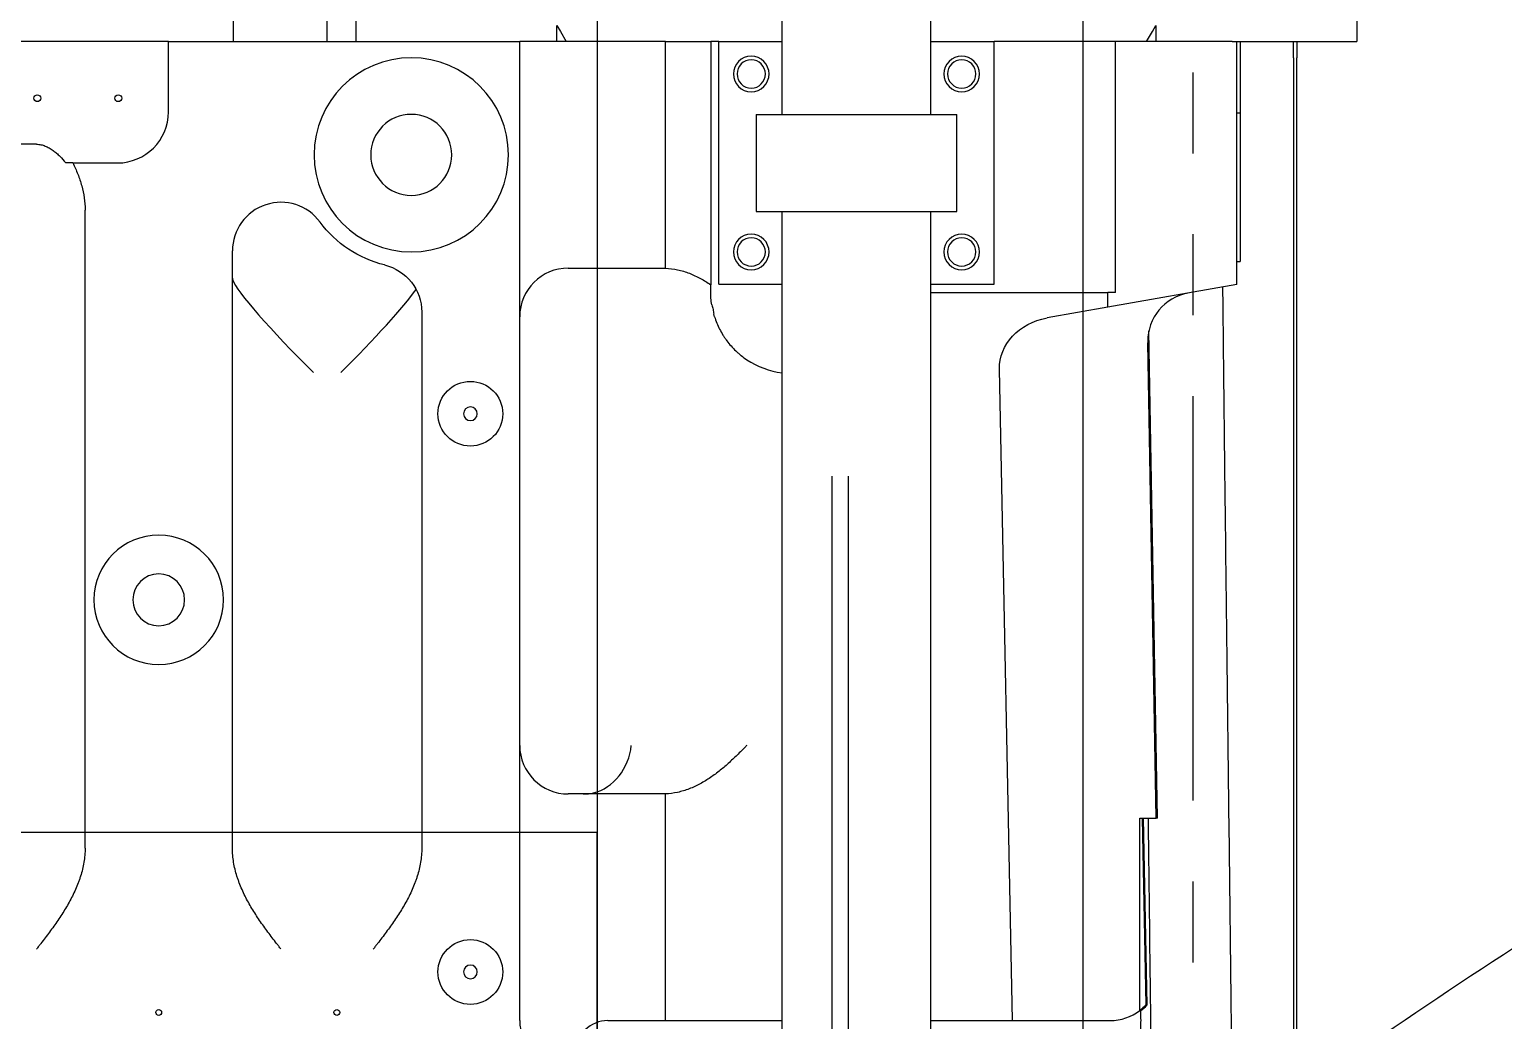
# Model space of a CAD drawing. Header units: millimetres. Extents: x 10462777 to 22643323, y 453826 to 1389191.
# Drawn here: x 11308365 to 11309275, y 599945 to 600558 of the extents above; entities that cross this region are included whole.
import ezdxf

# ---------------------------------------------------------------- set-up
doc = ezdxf.new("R2010")
doc.units = ezdxf.units.MM
doc.header["$LTSCALE"] = 200
doc.header["$MEASUREMENT"] = 0
doc.linetypes.add('DASHED', pattern=[3.5, 2, -1.5])
doc.linetypes.add('PHANTOM', pattern=[2.5, 1.25, -0.25, 0.25, -0.25, 0.25, -0.25])
doc.layers.get('0').update_dxf_attribs({"linetype": 'CONTINUOUS'})
doc.layers.add('2', color=2, linetype='CONTINUOUS')
doc.layers.add('5', color=4, linetype='CONTINUOUS')
doc.layers.add('LAYOUT', color=8, linetype='CONTINUOUS', lineweight=25)
doc.layers.add('TOP$23', color=7, linetype='CONTINUOUS', true_color=0xffffff)

# ---------------------------------------------------------------- blocks, each defined once
blk = doc.blocks.new('A$C7DA30AB0')
at = {"layer": 'LAYOUT', "color": 6, "linetype": 'PHANTOM'}
blk.add_circle((3030.45, 3025.99, 0), 2693.02, dxfattribs=at)

msp = doc.modelspace()

# ---------------------------------------------------------------- linework, layer by layer
at = {"layer": '2', "color": 252, "linetype": 'Continuous'}
for p, q in [((11308566.78674, 600550.30532, 0), (11308566.78674, 600690.30731, 0)), ((11309184.79552, 600690.30731, 0), (11309184.79552, 600550.30532, 0)), ((11308490.78566, 600590.27071, 0), (11308490.78566, 600550.30532, 0)), ((11308548.78649, 600550.30532, 0), (11308548.78649, 600564.73302, 0)), ((11308690.7885, 600550.30532, 0), (11308690.7885, 600560.30671, 0)), ((11308690.7885, 600560.30546, 0), (11308692.93213, 600556.59259, 0)), ((11309058.65014, 600556.59259, 0), (11309060.79376, 600560.30546, 0)), ((11309060.79376, 600560.30671, 0), (11309060.79376, 600550.30532, 0)), ((11308692.93213, 600556.59259, 0), (11308696.56209, 600550.30532, 0)), ((11309055.02018, 600550.30532, 0), (11309058.65014, 600556.59259, 0)), ((11309107.88343, 600550.30532, 0), (11309184.79552, 600550.30532, 0)), ((11309112.7945, 600550.30699, 0), (11309112.7945, 600506.26974, 0)), ((11309145.79497, 600540.30518, 0), (11309145.79497, 600550.30532, 0)), ((11309147.795, 600550.30532, 0), (11309147.795, 600540.30518, 0)), ((11309145.79497, 600540.30518, 0), (11309145.79497, 599737.29377, 0)), ((11309147.795, 599737.29377, 0), (11309147.795, 600540.30518, 0)), ((11309110.79422, 600506.26974, 0), (11309112.7945, 600506.26974, 0)), ((11309112.7945, 600506.26974, 0), (11309112.7945, 600414.34456, 0)), ((11309110.79422, 600414.34456, 0), (11309112.7945, 600414.34456, 0))]:
    msp.add_line(p, q, dxfattribs=at)
at = {"layer": '2', "color": 124, "linetype": 'Continuous'}
for p, q in [((11308450.7851, 600550.30532, 0), (11308230.78197, 600550.30532, 0)), ((11308450.7851, 600550.30532, 0), (11308667.78818, 600550.30532, 0)), ((11308450.7851, 600506.8047, 0), (11308450.7851, 600550.30532, 0)), ((11308757.8561, 600550.30532, 0), (11308667.78818, 600550.30532, 0)), ((11308667.78818, 600380.3029, 0), (11308667.78818, 600550.30532, 0)), ((11308757.8561, 600550.30532, 0), (11308785.78985, 600550.30532, 0)), ((11308757.8561, 600410.26606, 0), (11308757.8561, 600550.30532, 0)), ((11308790.79222, 600550.30532, 0), (11308785.78985, 600550.30532, 0)), ((11308785.78985, 600550.30532, 0), (11308785.78985, 600400.00613, 0)), ((11309035.7127, 600550.30532, 0), (11308960.79052, 600550.30532, 0)), ((11309107.88153, 600550.30532, 0), (11309035.7127, 600550.30532, 0)), ((11309035.7127, 600395.30312, 0), (11309035.7127, 600550.30532, 0)), ((11309110.79447, 600400.19257, 0), (11309110.79447, 600550.30532, 0)), ((11308369.28394, 600486.87627, 0), (11308312.28313, 600486.87627, 0)), ((11308391.74358, 600475.30425, 0), (11308419.28465, 600475.30425, 0)), ((11308399.28436, 600051.88334, 0), (11308399.28436, 600446.22021, 0)), ((11308490.28566, 600051.88334, 0), (11308490.28566, 600420.976, 0)), ((11308697.7886, 600410.30333, 0), (11308756.56135, 600410.30333, 0)), ((11309110.79447, 600400.19257, 0), (11309031.09383, 600386.1392, 0)), ((11308921.79225, 600395.30312, 0), (11309031.09383, 600395.30312, 0)), ((11309035.7127, 600395.30312, 0), (11309031.09383, 600395.30312, 0)), ((11309031.09383, 600386.1392, 0), (11309031.09383, 600395.30312, 0)), ((11308607.28732, 600383.10341, 0), (11308607.28732, 600051.88334, 0)), ((11308667.78818, 600115.29914, 0), (11308667.78818, 600380.3029, 0)), ((11309031.09383, 600386.1392, 0), (11308993.49714, 600379.50989, 0)), ((11309061.6722, 600070.2985, 0), (11309056.41523, 600371.47054, 0)), ((11309055.78174, 600364.79461, 0), (11309055.79408, 600364.08818, 0)), ((11309060.92219, 600070.2985, 0), (11309055.79408, 600364.08818, 0)), ((11308972.21612, 599945.29672, 0), (11308964.1011, 600347.92024, 0)), ((11308667.78818, 599945.29672, 0), (11308667.78818, 600115.29914, 0)), ((11308756.56135, 600085.29871, 0), (11308697.7886, 600085.29871, 0)), ((11308757.8561, 599945.29672, 0), (11308757.8561, 600085.33598, 0)), ((11309050.79362, 600070.2985, 0), (11309060.92219, 600070.2985, 0)), ((11309050.79362, 599951.4618, 0), (11309050.79362, 600070.2985, 0)), ((11309052.25893, 600070.2985, 0), (11309054.58462, 599954.91034, 0)), ((11309052.8646, 600070.2985, 0), (11309055.19334, 599954.75886, 0)), ((11309061.6722, 600070.2985, 0), (11309060.92218, 600070.2985, 0)), ((11308722.26303, 599945.29672, 0), (11308757.8561, 599945.29672, 0)), ((11308757.8561, 599945.29672, 0), (11308829.79063, 599945.29672, 0)), ((11308921.79128, 599945.29672, 0), (11308972.21612, 599945.29672, 0)), ((11308972.21612, 599945.29672, 0), (11309032.57545, 599945.29672, 0))]:
    msp.add_line(p, q, dxfattribs=at)
at = {"layer": '2', "color": 124, "linetype": 'Continuous', "extrusion": (0, 0, -1)}
for centre, radius in [((-11308600.78723, 600480.30432, 0), 60.00085), ((-11308810.79021, 600530.30503, 0), 8.75012), ((-11308940.79206, 600530.30503, 0), 8.75012), ((-11308600.78723, 600480.30432, 0), 25.02536), ((-11308810.79021, 600420.30347, 0), 8.75012), ((-11308940.79206, 600420.30347, 0), 8.75012), ((-11308637.28774, 600320.30205, 0), 4.25006), ((-11308444.78501, 600205.30042, 0), 40.00057), ((-11308444.78501, 600205.30042, 0), 16.00023), ((-11308637.28774, 599975.29715, 0), 4.25006)]:
    msp.add_circle(centre, radius, dxfattribs=at)
at = {"layer": '2', "color": 124, "linetype": 'Continuous'}
for centre, radius in [((11308369.78395, 600515.30482, 0), 2.10003), ((11308419.78466, 600515.30482, 0), 2.10003), ((11308637.28774, 600320.30205, 0), 20.00028), ((11308637.28774, 599975.29715, 0), 20.00028), ((11308444.78501, 599950.2968, 0), 1.80003), ((11308554.78657, 599950.2968, 0), 1.80003)]:
    msp.add_circle(centre, radius, dxfattribs=at)
for centre, radius, start, end in [((11308419.28465, 600506.8047, 0), 31.50045, 270, 0), ((11308520.28608, 600420.976, 0), 30.00043, 36.3897447, 180), ((11308697.7886, 600380.3029, 0), 30.00043, 90, 180), ((11309085.7776, 600365.31819, 0), 30.00043, 99.99999984, 180.99999996), ((11308835.79056, 600395.30312, 0), 50.00071, 236.35073961, 263.10921508), ((11308697.7886, 600115.29914, 0), 30.00043, 180, 270), ((11309032.57545, 599975.29715, 0), 30.00043, 270, 307.39190417), ((11309033.32546, 599975.29715, 0), 30.00043, 306.6898114, 316.7958416), ((11308722.26303, 599925.29644, 0), 20.00028, 90, 179.00000004)]:
    msp.add_arc(centre, radius, start, end, dxfattribs=at)
at = {"layer": '2', "color": 124, "linetype": 'Continuous', "extrusion": (0, 0, -1)}
for centre, radius, start, end in [((-11308600.78723, 600480.30432, 0), 70.00099, 283.59162274, 323.6102553), ((-11308577.28689, 600383.10341, 0), 30.00043, 103.59162274, 180), ((-11309032.57545, 599975.29715, 0), 30.00043, 222.80855341, 232.60809583)]:
    msp.add_arc(centre, radius, start, end, dxfattribs=at)
at = {"layer": '2', "color": 124, "linetype": 'Continuous'}
for centre, major_axis, ratio, start_param, end_param in [((11308540.28637, 600404.00929, 0), (50.00071, 0), 0.259807691, 3.141592654, 3.228859116), ((11308540.28637, 600354.58011, 0), (49.81044, -49.81044), 0.087488664, 3.316125579, 4.799655443), ((11308557.28661, 600354.58011, 0), (49.81044, 49.81044), 0.087488664, 4.625122518, 5.819255732), ((11308710.72947, 600115.29914, 0), (10.16641, 28.7675), 0.837280089, 3.642192366, 5.000074551), ((11308669.74507, 600115.29914, 0), (50.1116, -24.98226), 0.331472146, 5.696409769, 5.90932391), ((11308754.39195, 599945.29672, 0), (86.60377, 0), 0.577350269, 3.141592654, 3.608674786)]:
    msp.add_ellipse(centre, major_axis=major_axis, ratio=ratio, start_param=start_param, end_param=end_param, dxfattribs=at)
at = {"layer": '2', "color": 124, "linetype": 'Continuous', "extrusion": (0, 0, -1)}
msp.add_ellipse((11308998.70666, 600349.96523, 0), major_axis=(-34.21657, -6.03331), ratio=0.863460287, start_param=0.133570382, end_param=1.570796327, dxfattribs=at)
at = {"layer": '2', "color": 124, "linetype": 'Continuous'}
for points, knots in [([(11308369.28394, 600486.87627, 0), (11308369.75239, 600486.87627, 0), (11308370.22036, 600486.85083, 0), (11308371.14101, 600486.75266, 0), (11308371.59589, 600486.67997, 0), (11308372.9455, 600486.39677, 0), (11308373.82525, 600486.12124, 0), (11308375.11964, 600485.59855, 0), (11308375.54463, 600485.40684, 0), (11308376.37407, 600484.99746, 0), (11308376.78008, 600484.77916, 0), (11308377.97555, 600484.08895, 0), (11308378.74263, 600483.58204, 0), (11308380.23011, 600482.49522, 0), (11308380.95234, 600481.91347, 0), (11308382.34923, 600480.69708, 0), (11308383.02033, 600480.06581, 0), (11308384.96619, 600478.11514, 0), (11308386.17448, 600476.73967, 0), (11308387.3117, 600475.30425, 0)], [0, 0, 0, 0, 0.0625, 0.0625, 0.125, 0.125, 0.25, 0.25, 0.3125, 0.3125, 0.375, 0.375, 0.5, 0.5, 0.625, 0.625, 0.75, 0.75, 1, 1, 1, 1]), ([(11308391.74358, 600475.30425, 0), (11308391.08465, 600475.30425, 0), (11308390.385, 600475.30425, 0), (11308388.89872, 600475.30425, 0), (11308388.12217, 600475.30425, 0), (11308387.3117, 600475.30425, 0)], [0, 0, 0, 0, 0.5, 0.5, 1, 1, 1, 1]), ([(11308391.74358, 600475.30425, 0), (11308392.85148, 600473.0504, 0), (11308393.87351, 600470.75075, 0), (11308395.24679, 600467.21606, 0), (11308395.67826, 600466.02238, 0), (11308396.47982, 600463.60831, 0), (11308396.84744, 600462.39548, 0), (11308397.84409, 600458.73848, 0), (11308398.36741, 600456.27587, 0), (11308399.08723, 600451.29363, 0), (11308399.28436, 600448.77411, 0), (11308399.28436, 600446.22021, 0)], [0, 0, 0, 0, 0.25, 0.25, 0.375, 0.375, 0.5, 0.5, 0.75, 0.75, 1, 1, 1, 1]), ([(11308757.8561, 600410.26606, 0), (11308760.39669, 600410.15724, 0), (11308762.88668, 600409.81608, 0), (11308767.78116, 600408.74121, 0), (11308770.18546, 600408.00661, 0), (11308773.7344, 600406.64063, 0), (11308774.89666, 600406.14537, 0), (11308777.17689, 600405.08645, 0), (11308778.29612, 600404.52227, 0), (11308781.59762, 600402.73627, 0), (11308783.72377, 600401.42114, 0), (11308785.78985, 600400.00613, 0)], [0, 0, 0, 0, 0.25, 0.25, 0.5, 0.5, 0.625, 0.625, 0.75, 0.75, 1, 1, 1, 1]), ([(11308785.78985, 600395.30312, 0), (11308785.78985, 600396.15024, 0), (11308785.78985, 600396.96404, 0), (11308785.78985, 600398.53048, 0), (11308785.78985, 600399.28418, 0), (11308785.78985, 600400.00613, 0)], [0, 0, 0, 0, 0.5, 0.5, 1, 1, 1, 1]), ([(11308786.38821, 600387.5909, 0), (11308786.16706, 600389.00749, 0), (11308786.01872, 600390.35263, 0), (11308785.90037, 600391.9649, 0), (11308785.88009, 600392.28387, 0), (11308785.8459, 600392.91526, 0), (11308785.832, 600393.22785, 0), (11308785.79952, 600394.14514, 0), (11308785.78985, 600394.73361, 0), (11308785.78985, 600395.30312, 0)], [0, 0, 0, 0, 0.5, 0.5, 0.625, 0.625, 0.75, 0.75, 1, 1, 1, 1]), ([(11308786.38821, 600387.5909, 0), (11308786.71713, 600386.66865, 0), (11308786.98887, 600385.73174, 0), (11308787.40657, 600383.82565, 0), (11308787.55261, 600382.85487, 0), (11308787.62828, 600381.86936, 0)], [0, 0, 0, 0, 0.5, 0.5, 1, 1, 1, 1]), ([(11308788.09293, 600380.3029, 0), (11308788.51701, 600378.9544, 0), (11308788.99319, 600377.63931, 0), (11308790.0472, 600375.0658, 0), (11308790.62506, 600373.80741, 0), (11308791.88401, 600371.34059, 0), (11308792.56509, 600370.13218, 0), (11308793.66818, 600368.35386, 0), (11308794.0496, 600367.76665, 0), (11308794.84023, 600366.60407, 0), (11308795.24728, 600366.03186, 0), (11308796.50396, 600364.34177, 0), (11308797.389, 600363.25032, 0), (11308799.25753, 600361.1359, 0), (11308800.24097, 600360.11293, 0), (11308801.79548, 600358.62999, 0), (11308802.3269, 600358.14428, 0), (11308803.14491, 600357.4288, 0), (11308803.42135, 600357.19225, 0), (11308803.98002, 600356.72472, 0), (11308804.26191, 600356.494, 0), (11308805.68427, 600355.35558, 0), (11308806.86326, 600354.49337, 0), (11308808.0848, 600353.68027, 0)], [0, 0, 0, 0, 0.125, 0.125, 0.25, 0.25, 0.375, 0.375, 0.4375, 0.4375, 0.5, 0.5, 0.625, 0.625, 0.75, 0.75, 0.8125, 0.8125, 0.84375, 0.84375, 0.875, 0.875, 1, 1, 1, 1]), ([(11308808.0848, 600115.29914, 0), (11308807.86483, 600115.07917, 0), (11308807.64267, 600114.85701, 0), (11308807.20033, 600114.41483, 0), (11308806.5367, 600113.75169, 0), (11308804.98659, 600112.20612, 0), (11308803.6523, 600110.8874, 0), (11308800.96872, 600108.26606, 0), (11308799.15967, 600106.53997, 0), (11308795.46168, 600103.17359, 0), (11308793.5728, 600101.53324, 0), (11308789.67453, 600098.38197, 0), (11308787.6784, 600096.88206, 0), (11308783.56756, 600094.08181, 0), (11308781.45252, 600092.78084, 0), (11308778.1687, 600091.01437, 0), (11308777.05553, 600090.45641, 0), (11308774.78785, 600089.40926, 0), (11308773.63146, 600088.91934, 0), (11308770.10485, 600087.56963, 0), (11308767.7159, 600086.84376, 0), (11308762.85318, 600085.78141, 0), (11308760.3796, 600085.44407, 0), (11308757.8561, 600085.33598, 0)], [0, 0, 0, 0, 0.015625, 0.015625, 0.03125, 0.0625, 0.125, 0.125, 0.25, 0.25, 0.375, 0.375, 0.5, 0.5, 0.625, 0.625, 0.6875, 0.6875, 0.75, 0.75, 0.875, 0.875, 1, 1, 1, 1]), ([(11308399.28436, 600051.88334, 0), (11308399.28436, 600048.90593, 0), (11308399.01706, 600045.97516, 0), (11308398.05265, 600040.18859, 0), (11308397.35432, 600037.33301, 0), (11308396.25206, 600033.80354, 0), (11308396.01969, 600033.09854, 0), (11308395.53501, 600031.6988, 0), (11308395.2828, 600031.0042, 0), (11308394.49843, 600028.93518, 0), (11308393.93855, 600027.57555, 0), (11308392.16117, 600023.5488, 0), (11308390.84621, 600020.93366, 0), (11308388.01475, 600015.81088, 0), (11308386.498, 600013.30337, 0), (11308383.31419, 600008.36852, 0), (11308381.6453, 600005.9389, 0), (11308378.21604, 600001.14589, 0), (11308376.45638, 599998.78312, 0), (11308373.78342, 599995.26402, 0), (11308372.88684, 599994.09517, 0), (11308371.5378, 599992.34503, 0), (11308370.86223, 599991.47074, 0), (11308370.18588, 599990.59705, 0), (11308369.73489, 599990.01464, 0), (11308369.50846, 599989.72232, 0), (11308369.28394, 599989.43247, 0)], [0, 0, 0, 0, 0.125, 0.125, 0.25, 0.25, 0.28125, 0.28125, 0.3125, 0.3125, 0.375, 0.375, 0.5, 0.5, 0.625, 0.625, 0.75, 0.75, 0.875, 0.875, 0.9375, 0.9375, 0.96875, 0.984375, 0.984375, 1, 1, 1, 1]), ([(11308520.28608, 599989.43247, 0), (11308520.06156, 599989.72232, 0), (11308519.83513, 599990.01464, 0), (11308519.38414, 599990.59705, 0), (11308518.70779, 599991.47074, 0), (11308518.03222, 599992.34503, 0), (11308516.68318, 599994.09517, 0), (11308515.78661, 599995.26402, 0), (11308513.11364, 599998.78312, 0), (11308511.35398, 600001.14589, 0), (11308507.92472, 600005.9389, 0), (11308506.25583, 600008.36852, 0), (11308503.07202, 600013.30337, 0), (11308501.55527, 600015.81088, 0), (11308498.72381, 600020.93366, 0), (11308497.40885, 600023.5488, 0), (11308495.63147, 600027.57555, 0), (11308495.0716, 600028.93518, 0), (11308494.28722, 600031.0042, 0), (11308494.03501, 600031.6988, 0), (11308493.55033, 600033.09854, 0), (11308493.31797, 600033.80354, 0), (11308492.2157, 600037.33301, 0), (11308491.51737, 600040.18859, 0), (11308490.55296, 600045.97516, 0), (11308490.28566, 600048.90593, 0), (11308490.28566, 600051.88334, 0)], [0, 0, 0, 0, 0.015625, 0.015625, 0.03125, 0.0625, 0.0625, 0.125, 0.125, 0.25, 0.25, 0.375, 0.375, 0.5, 0.5, 0.625, 0.625, 0.6875, 0.6875, 0.71875, 0.71875, 0.75, 0.75, 0.875, 0.875, 1, 1, 1, 1]), ([(11308607.28732, 600051.88334, 0), (11308607.28732, 600048.90593, 0), (11308607.02001, 600045.97516, 0), (11308606.05561, 600040.18859, 0), (11308605.35727, 600037.33301, 0), (11308604.25501, 600033.80354, 0), (11308604.02264, 600033.09854, 0), (11308603.53796, 600031.6988, 0), (11308603.28576, 600031.0042, 0), (11308602.50138, 600028.93518, 0), (11308601.9415, 600027.57555, 0), (11308600.16413, 600023.5488, 0), (11308598.84916, 600020.93366, 0), (11308596.0177, 600015.81088, 0), (11308594.50096, 600013.30337, 0), (11308591.31714, 600008.36852, 0), (11308589.64825, 600005.9389, 0), (11308586.219, 600001.14589, 0), (11308584.45933, 599998.78312, 0), (11308581.78637, 599995.26402, 0), (11308580.8898, 599994.09517, 0), (11308579.54075, 599992.34503, 0), (11308578.86518, 599991.47074, 0), (11308578.18883, 599990.59705, 0), (11308577.73784, 599990.01464, 0), (11308577.51141, 599989.72232, 0), (11308577.28689, 599989.43247, 0)], [0, 0, 0, 0, 0.125, 0.125, 0.25, 0.25, 0.28125, 0.28125, 0.3125, 0.3125, 0.375, 0.375, 0.5, 0.5, 0.625, 0.625, 0.75, 0.75, 0.875, 0.875, 0.9375, 0.9375, 0.96875, 0.984375, 0.984375, 1, 1, 1, 1]), ([(11309051.35394, 599945.29672, 0), (11309051.28735, 599942.89235, 0), (11309051.20467, 599939.90705, 0), (11309051.05761, 599934.59749, 0), (11309051.00473, 599932.68817, 0), (11309050.91954, 599929.6125, 0), (11309050.89017, 599928.55194, 0), (11309050.82943, 599926.35909, 0), (11309050.79799, 599925.22394, 0), (11309050.63713, 599919.41565, 0), (11309050.49637, 599914.3335, 0), (11309050.26779, 599906.08064, 0), (11309050.18868, 599903.22412, 0), (11309050.06554, 599898.77831, 0), (11309050.02375, 599897.2695, 0), (11309049.95994, 599894.96527, 0), (11309049.93847, 599894.19008, 0), (11309049.89536, 599892.63365, 0), (11309049.87369, 599891.85149, 0), (11309049.67775, 599884.77688, 0), (11309049.49671, 599878.2401, 0), (11309049.21509, 599868.07216, 0), (11309049.11953, 599864.62203, 0), (11309048.99794, 599860.23167, 0), (11309048.97351, 599859.3497, 0), (11309048.92444, 599857.57792, 0), (11309048.89976, 599856.687, 0), (11309048.82566, 599854.01146, 0), (11309048.77619, 599852.22526, 0), (11309048.52849, 599843.28199, 0), (11309048.32925, 599836.08836, 0), (11309048.0288, 599825.24032, 0), (11309047.92838, 599821.61465, 0), (11309047.77734, 599816.16127, 0), (11309047.72686, 599814.33853, 0), (11309047.62627, 599810.70692, 0), (11309047.57614, 599808.89668, 0), (11309047.52615, 599807.09202, 0)], [0, 0, 0, 0, 0.125, 0.125, 0.1875, 0.1875, 0.21875, 0.21875, 0.25, 0.25, 0.375, 0.375, 0.4375, 0.4375, 0.46875, 0.46875, 0.484375, 0.484375, 0.5, 0.5, 0.625, 0.625, 0.6875, 0.6875, 0.703125, 0.703125, 0.71875, 0.71875, 0.75, 0.75, 0.875, 0.875, 0.9375, 0.9375, 0.96875, 0.96875, 1, 1, 1, 1])]:
    msp.add_open_spline(points, degree=3, knots=knots, dxfattribs=at)
for points in [[(11308756.56135, 600410.30333, 0), (11308756.9932, 600410.30333, 0), (11308757.42478, 600410.29091, 0), (11308757.8561, 600410.26606, 0)], [(11308788.09293, 600380.3029, 0), (11308787.931, 600380.8178, 0), (11308787.77604, 600381.33965, 0), (11308787.62828, 600381.86936, 0)], [(11308757.8561, 600085.33598, 0), (11308757.42478, 600085.31114, 0), (11308756.9932, 600085.29871, 0), (11308756.56135, 600085.29871, 0)], [(11309051.24025, 599951.80998, 0), (11309051.24025, 599951.80983, 0), (11309051.25957, 599950.70307, 0), (11309051.31605, 599947.46776, 0), (11309051.35394, 599945.29672, 0)]]:
    msp.add_open_spline(points, degree=3, dxfattribs=at)
at = {"layer": '2', "color": 27, "linetype": 'Continuous'}
for points, knots in [([(11309109.42701, 599757.8398, 0), (11309109.2614, 599774.33481, 0), (11309108.69822, 599829.23018, 0), (11309107.7433, 599916.60243, 0), (11309106.55543, 600019.33746, 0), (11309105.41681, 600114.9073, 0), (11309104.32431, 600206.03144, 0), (11309103.51624, 600274.77847, 0), (11309102.97546, 600322.24768, 0), (11309102.62946, 600353.27487, 0), (11309102.35457, 600378.60891, 0), (11309102.19056, 600394.10922, 0), (11309102.14157, 600398.77745, 0)], [0, 0, 0, 0, 0.074447447, 0.247860086, 0.395241281, 0.541985852, 0.687204306, 0.821326768, 0.871664609, 0.920371346, 0.97591205, 1, 1, 1, 1]), ([(11309055.94284, 600070.33611, 0), (11309056.28407, 600041.62968, 0), (11309057.12808, 599970.06859, 0), (11309058.308, 599865.6853, 0), (11309059.09901, 599790.16963, 0), (11309059.42355, 599757.86251, 0)], [0, 0, 0, 0, 0.279245773, 0.691887, 1, 1, 1, 1])]:
    msp.add_open_spline(points, degree=3, knots=knots, dxfattribs=at)
at = {"layer": '5', "color": 60, "linetype": 'Continuous'}
for p, q in [((11308829.79048, 601630.52425, 0), (11308829.79048, 600505.30468, 0)), ((11308921.79179, 600505.30468, 0), (11308921.79179, 601630.52425, 0)), ((11308790.78993, 600550.30532, 0), (11308829.7922, 600550.30532, 0)), ((11308790.78993, 600400.30319, 0), (11308790.78993, 600550.30532, 0)), ((11308921.79007, 600550.30532, 0), (11308960.79234, 600550.30532, 0)), ((11308960.79234, 600400.30319, 0), (11308960.79234, 600550.30532, 0)), ((11308813.79025, 600505.30468, 0), (11308813.79025, 600445.30383, 0)), ((11308813.79025, 600505.30468, 0), (11308937.79201, 600505.30468, 0)), ((11308937.79201, 600445.30383, 0), (11308937.79201, 600505.30468, 0)), ((11308813.79025, 600445.30383, 0), (11308937.79201, 600445.30383, 0)), ((11308829.79048, 600445.30383, 0), (11308829.79048, 599136.28523, 0)), ((11308921.79179, 599136.28523, 0), (11308921.79179, 600445.30383, 0)), ((11308790.78993, 600400.30319, 0), (11308829.7922, 600400.30319, 0)), ((11308921.79007, 600400.30319, 0), (11308960.79234, 600400.30319, 0))]:
    msp.add_line(p, q, dxfattribs=at)
at = {"layer": '5', "color": 60, "linetype": 'Continuous', "extrusion": (0, 0, -1)}
for centre in [(-11308810.79021, 600530.30503, 0), (-11308940.79206, 600530.30503, 0), (-11308810.79021, 600420.30347, 0), (-11308940.79206, 600420.30347, 0)]:
    msp.add_circle(centre, 11.00016, dxfattribs=at)
at = {"layer": 'TOP$23', "color": 155, "linetype": 'PHANTOM'}
msp.add_line((11309083.66913, 601331.21124), (11309083.66913, 594066.71124), dxfattribs=at)
at = {"layer": 'TOP$23', "linetype": 'Continuous'}
for p, q in [((11308715.66913, 600981.71124), (11308715.66913, 598196.71124)), ((11309015.66913, 600981.71124), (11309015.66913, 596881.71124)), ((11307971.66913, 600061.71124), (11308715.66913, 600061.71124)), ((11308715.66913, 599761.71124), (11308715.66913, 600061.71124))]:
    msp.add_line(p, q, dxfattribs=at)
at = {"layer": 'TOP$23', "linetype": 'DASHED'}
for p, q in [((11308860.66913, 600981.71124), (11308860.66913, 594581.71124)), ((11308870.66913, 600981.71124), (11308870.66913, 594581.71124))]:
    msp.add_line(p, q, dxfattribs=at)

# ---------------------------------------------------------------- block references
at = {"ltscale": 10, "rotation": 180}
msp.add_blockref('A$C7DA30AB0', (11313764.24811, 600747.76955, 0), dxfattribs=at)

doc.saveas('drawing.dxf')
